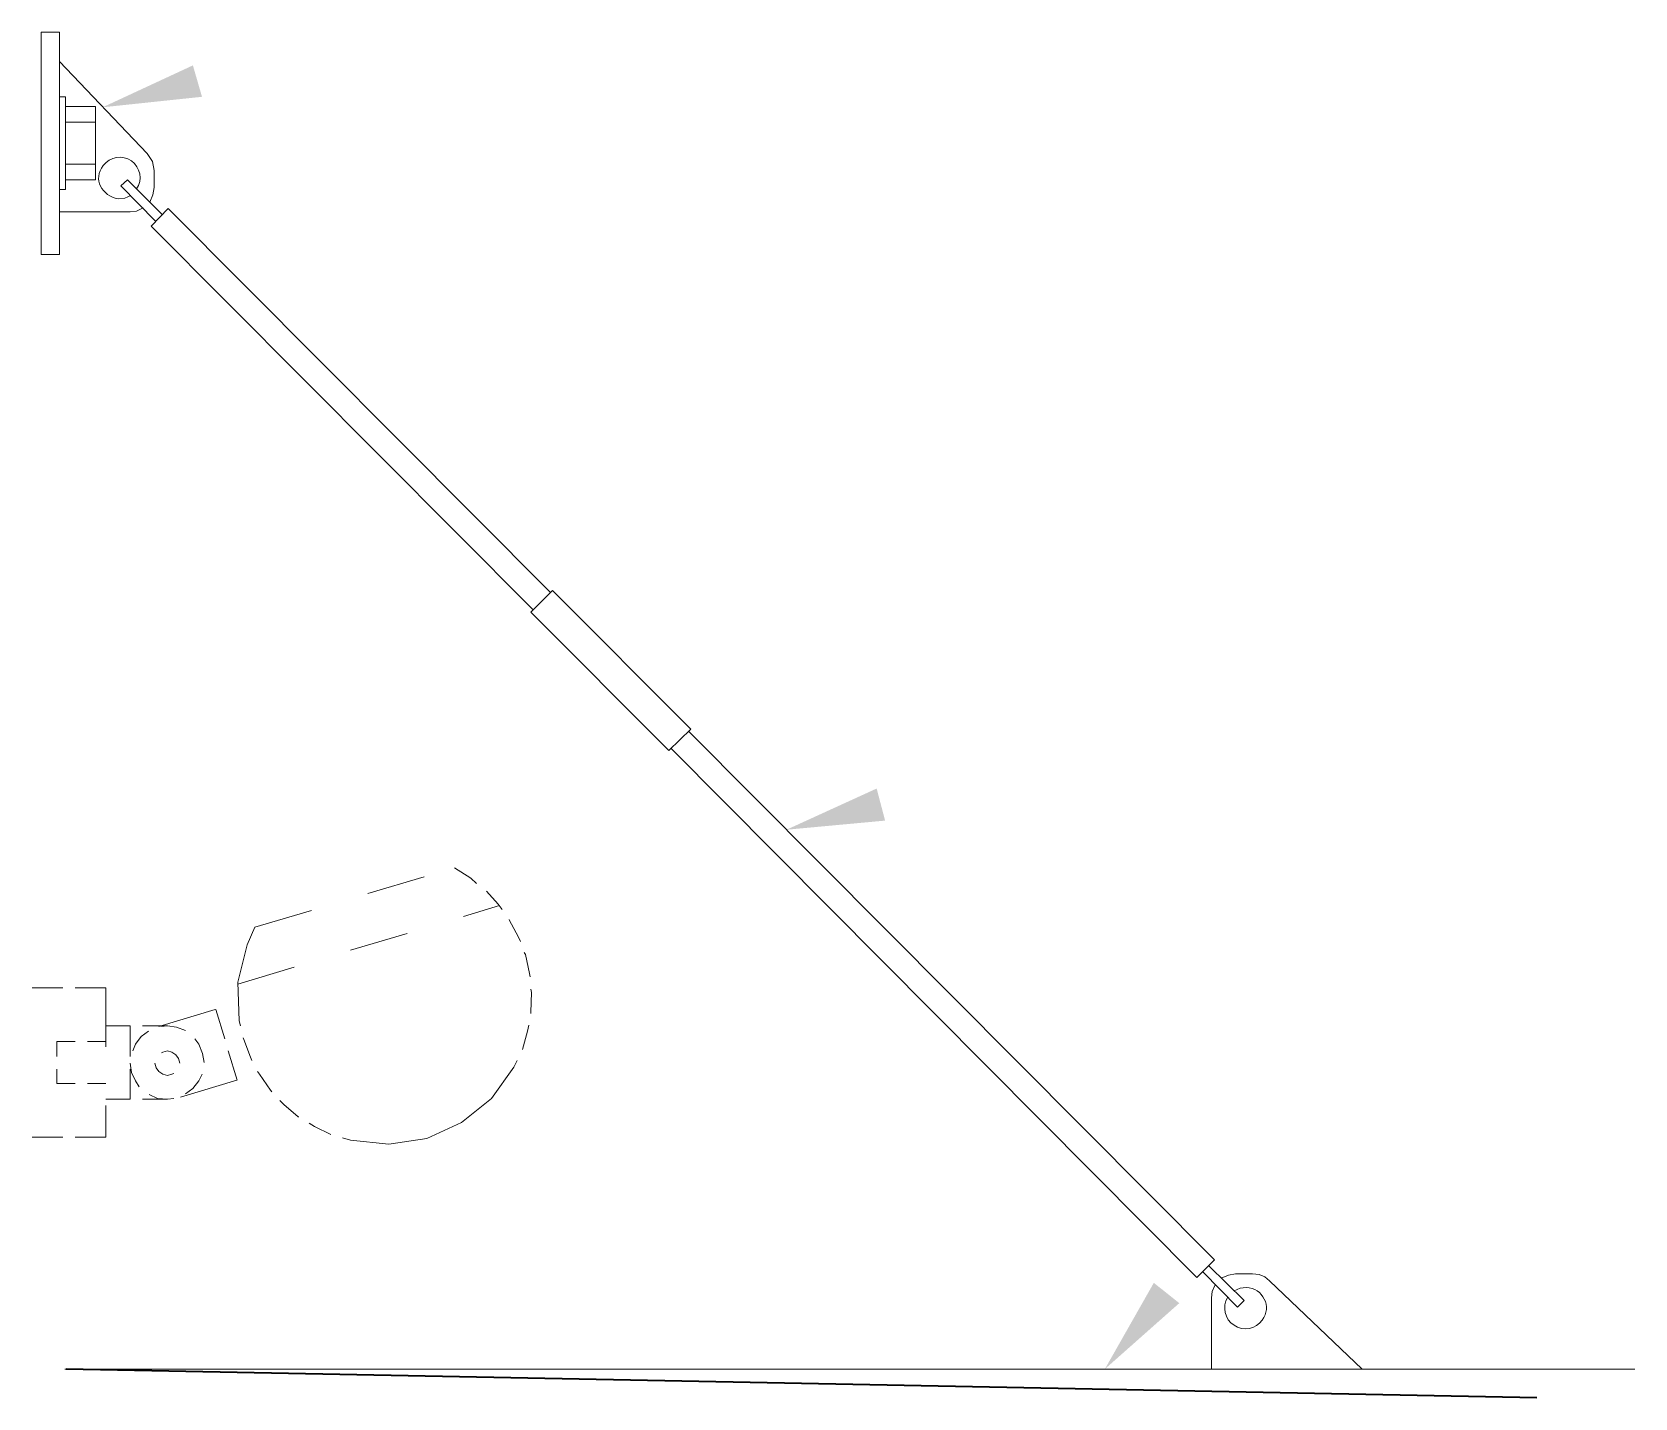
# Model space of a CAD drawing. Header units: millimetres. Extents: x 0.1 to 2.83, y 0 to 2.32.
import ezdxf

# ---------------------------------------------------------------- set-up
doc = ezdxf.new("R2010")
doc.units = ezdxf.units.MM
doc.linetypes.add('PDF_IMPORT', pattern=[1, 0.8, -0.2])
doc.layers.add('PDF8_Geometry', color=7, linetype='Continuous')
doc.layers.add('PDF8_Solid Fills', color=7, linetype='Continuous')

msp = doc.modelspace()

# ---------------------------------------------------------------- linework, layer by layer
at = {"layer": 'PDF8_Geometry', "lineweight": 15}
for points in [[(0.1477, 2.3248), (0.1477, 1.947), (0.1166, 1.947)], [(0.1166, 1.947), (0.1166, 2.3248), (0.1477, 2.3248)], [(0.1477, 2.2748), (0.2966, 2.1182)], [(0.1477, 2.057), (0.1577, 2.057), (0.1577, 2.2148), (0.1477, 2.2148)], [(0.1577, 2.1982), (0.2088, 2.1982)], [(0.2088, 2.0737), (0.2088, 2.1982)], [(0.1577, 2.1715), (0.2088, 2.1715)], [(0.1577, 2.1004), (0.2088, 2.1004)], [(0.301, 2.0359), (0.3066, 2.0482), (0.3088, 2.0604), (0.3088, 2.0893), (0.3055, 2.1048), (0.2966, 2.1182)], [(0.1577, 2.0737), (0.2088, 2.0737)], [(0.3221, 2.0148), (0.2633, 2.0737), (0.2521, 2.0637), (0.311, 2.0037)], [(0.2477, 2.0415), (0.2588, 2.0426), (0.2688, 2.047)], [(0.1477, 2.0193), (0.2677, 2.0193), (0.2788, 2.0204), (0.2899, 2.0259)], [(0.3033, 1.9948), (0.3321, 2.0248)], [(0.9821, 1.3726), (0.3321, 2.0248)], [(0.9521, 1.3437), (0.3033, 1.9948)], [(1.221, 1.1404), (1.1833, 1.1037), (0.9488, 1.3393), (0.9855, 1.3759)], [(1.221, 1.1404), (0.9855, 1.3759)], [(2.081, 0.2082), (2.111, 0.2382), (1.2166, 1.137)], [(2.081, 0.2082), (1.1877, 1.107)], [(0.8566, 0.8782), (0.8466, 0.887), (0.8188, 0.9048)], [(0.8999, 0.8337), (0.8933, 0.8426), (0.8733, 0.8648)], [(0.931, 0.7793), (0.9277, 0.787), (0.9121, 0.8159), (0.9121, 0.817)], [(0.9477, 0.7193), (0.9466, 0.7248), (0.9399, 0.757), (0.9377, 0.7604)], [(0.1533, 0.7004), (0.101, 0.7004)], [(0.2266, 0.7004), (0.1744, 0.7004)], [(0.9488, 0.657), (0.9488, 0.6593), (0.9499, 0.6926), (0.9488, 0.6982)], [(0.4133, 0.6637), (0.4288, 0.6137)], [(0.2677, 0.5837), (0.2677, 0.6359), (0.2266, 0.6359)], [(0.2988, 0.627), (0.2866, 0.6182), (0.2766, 0.6048), (0.2721, 0.5937)], [(0.331, 0.6359), (0.2888, 0.6359)], [(0.3621, 0.6282), (0.3466, 0.6337), (0.331, 0.6359), (0.3199, 0.6348)], [(0.9344, 0.5959), (0.9433, 0.627), (0.9455, 0.637)], [(0.1744, 0.6093), (0.1433, 0.6093), (0.1433, 0.5837)], [(0.1955, 0.6093), (0.2266, 0.6093)], [(0.3933, 0.5737), (0.391, 0.5893), (0.3844, 0.6048), (0.3777, 0.6137)], [(0.4599, 0.6159), (0.461, 0.6126), (0.4721, 0.5826), (0.4744, 0.577)], [(0.2677, 0.5726), (0.2699, 0.557), (0.2766, 0.5426), (0.2833, 0.5326)], [(0.3099, 0.5726), (0.3121, 0.5648), (0.3166, 0.5582), (0.3233, 0.5537), (0.331, 0.5515), (0.3388, 0.5537), (0.3421, 0.5548)], [(0.3521, 0.5726), (0.3499, 0.5804), (0.3455, 0.587), (0.3388, 0.5915), (0.331, 0.5937), (0.3233, 0.5915), (0.321, 0.5904)], [(0.4344, 0.5937), (0.4499, 0.5437)], [(0.1433, 0.5626), (0.1433, 0.5382)], [(0.2677, 0.5626), (0.2677, 0.5115)], [(0.3621, 0.5204), (0.3744, 0.5293), (0.3844, 0.5426), (0.3899, 0.5537)], [(0.4844, 0.5582), (0.4877, 0.5537), (0.5066, 0.527), (0.5088, 0.5237)], [(0.1433, 0.5382), (0.1744, 0.5382)], [(0.1955, 0.5382), (0.2266, 0.5382)], [(0.2999, 0.5193), (0.3144, 0.5126), (0.331, 0.5115), (0.3421, 0.5126)], [(0.2677, 0.5115), (0.2266, 0.5115)], [(0.331, 0.5115), (0.2888, 0.5115)], [(0.5221, 0.5093), (0.5288, 0.5026), (0.5533, 0.4815), (0.5544, 0.4815)], [(0.5721, 0.4704), (0.581, 0.4648), (0.6088, 0.4515)], [(0.1533, 0.447), (0.101, 0.447)], [(0.2266, 0.447), (0.1744, 0.447)], [(2.1499, 0.1582), (2.091, 0.2182)], [(2.101, 0.2282), (2.161, 0.1693), (2.1499, 0.1582)], [(2.1121, 0.1959), (2.1066, 0.1848), (2.1055, 0.1737)], [(2.1466, 0.2148), (2.1344, 0.2126), (2.1221, 0.207)], [(2.1644, 0.1915), (2.1544, 0.1904), (2.1444, 0.1859)], [(2.2044, 0.2026), (2.1966, 0.2093), (2.1866, 0.2137), (2.1755, 0.2148), (2.1466, 0.2148)], [(2.3621, 0.0526), (2.2044, 0.2026)], [(2.1055, 0.1737), (2.1055, 0.0526)], [(0.1566, 0.0526), (2.8255, 0.0526)]]:
    msp.add_lwpolyline(points, dxfattribs=at)
at = {"layer": 'PDF8_Geometry', "lineweight": 0}
msp.add_lwpolyline([(0.1166, 2.1059), (0.1166, 2.0982)], dxfattribs=at)
at = {"layer": 'PDF8_Geometry', "linetype": 'PDF_IMPORT', "lineweight": 15, "ltscale": 0.041826}
for points in [[(0.4555, 0.6359), (0.4533, 0.6448), (0.451, 0.7104), (0.4666, 0.7737), (0.4799, 0.8037), (0.8188, 0.9048)], [(0.451, 0.707), (0.8955, 0.8404)], [(0.3166, 0.6348), (0.4499, 0.6748)]]:
    msp.add_lwpolyline(points, dxfattribs=at)
at = {"layer": 'PDF8_Geometry', "linetype": 'PDF_IMPORT', "lineweight": 15, "ltscale": 0.042222}
msp.add_lwpolyline([(0.2266, 0.7004), (0.2266, 0.447)], dxfattribs=at)
at = {"layer": 'PDF8_Geometry', "linetype": 'PDF_IMPORT', "lineweight": 15, "ltscale": 0.028974}
msp.add_lwpolyline([(0.6288, 0.4459), (0.6421, 0.4415), (0.7077, 0.4348), (0.7721, 0.4448), (0.831, 0.4715), (0.8821, 0.5126), (0.9199, 0.5659), (0.9255, 0.577)], dxfattribs=at)
at = {"layer": 'PDF8_Geometry', "linetype": 'PDF_IMPORT', "lineweight": 15, "ltscale": 0.041515}
msp.add_lwpolyline([(0.3533, 0.5148), (0.4866, 0.5548)], dxfattribs=at)
at = {"layer": 'PDF8_Geometry', "lineweight": 35}
msp.add_lwpolyline([(2.6588, 0.0037), (0.1588, 0.0526)], dxfattribs=at)
at = {"layer": 'PDF8_Geometry', "lineweight": 15}
for centre, radius, start, end in [((0.2499, 2.0774), 0.0347, 326.3735, 143.1913), ((2.1635, 0.1566), 0.0353, 148.905, 324.2153)]:
    msp.add_arc(centre, radius, start, end, dxfattribs=at)
for points in [[(0.2221, 2.0982), (0.2036, 2.0749), (0.2196, 2.0461), (0.2477, 2.0415)], [(2.1921, 0.1359), (2.2092, 0.1587), (2.1934, 0.1902), (2.1644, 0.1915)]]:
    msp.add_open_spline(points, degree=3, dxfattribs=at)
at = {"layer": 'PDF8_Solid Fills', "lineweight": 50, "transparency": 33554559}
for points in [[(0.3899, 2.2148), (0.221, 2.197), (0.3744, 2.2682)], [(1.551, 0.9848), (1.3833, 0.9693), (1.5366, 1.0393)], [(2.051, 0.1648), (1.9244, 0.0526), (2.0077, 0.1993)]]:
    msp.add_solid(points, dxfattribs=at)

doc.saveas('drawing.dxf')
